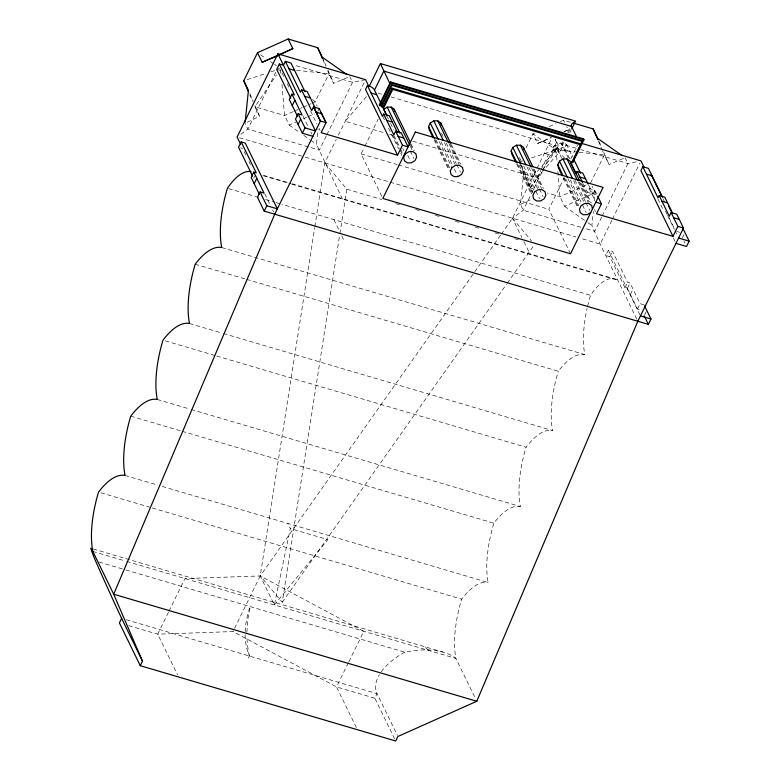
<?xml version="1.0" encoding="UTF-8"?>
<svg xmlns="http://www.w3.org/2000/svg" width="780" height="780" viewBox="0 0 780 780"><rect width="100%" height="100%" fill="white"/><g stroke="black" fill="none" stroke-linecap="round" stroke-linejoin="round"><path stroke-width="0.58" stroke-dasharray="3.9 2.92" d="M246.851 632.307L247.816 619.359L250.204 606.606C244.559 622.255 242.716 640.39 249.337 656.019L247.114 660.553M342.469 199.134L316.485 144.3L318.055 129.031M580.895 227.243L523.292 210.259L520.455 204.438L523.828 171.551L519.665 163.02L530.341 187.97L534.895 189.316M636.773 319.098L600.2 244.101L591.883 225.498L593.336 211.399M594.418 200.83L595.257 192.611L592.137 186.215M128.68 625.638L157.697 634.189L232.976 631.556L260.227 575.942L314.662 227.74M314.847 226.541L324.792 162.903L336.297 139.435M168.977 611.179L184.957 578.575L260.227 575.942L282.253 602.248L339.69 234.839M339.885 233.639L346.827 189.208L324.792 162.903M500.584 235.141L260.227 575.942L274.365 604.939L290.316 528.557L287.82 523.438M562.243 145.587L564.301 141.326M568.415 132.815L570.472 128.564M570.784 158.847L577.463 145.012M275.75 72.218L247.894 129.061L239.801 135.057M253.646 178.201L254.69 176.066M317.772 111.345L319.147 108.537M326.284 135.905L319.322 150.121L247.894 129.061L245.056 123.25M326.82 134.813L352.54 82.339L349.703 76.528M338.393 135.164L364.533 81.822M381.752 196.277L361.101 153.933L364.289 147.44M364.825 146.347L378.095 119.262M168.441 612.271L157.697 634.189L177.528 674.837M526.032 147.917L532.906 133.877L535.1 132.902M501.286 234.146L512.499 218.244L551.704 138.255M412.805 141.239L537.079 177.869L540.716 170.45M541.232 169.387L548.506 154.547L563.033 147.664L543.367 170.547M552.806 147.878L553.556 146.328L555.243 145.577L556.871 146.055L558.763 150.111L558.002 151.651L556.316 152.402L554.697 151.924L552.806 147.878L554.697 151.924L541.837 170.947M542.051 171.99L523.292 210.259L512.499 218.244L521.859 237.422M542.587 170.898L556.51 142.477L555.126 139.288M553.42 149.302L555.038 149.78L556.725 149.029L557.486 147.488L556.871 146.055M561.853 143.988L562.916 141.823M567.674 132.103L570.326 126.701M569.731 132.893L571.311 129.665M569.731 158.867L564.476 148.093L566.387 144.183L564.476 143.627A5.255 1.911 26.1 0 0 561.756 144.583M570.521 253.783L548.808 209.274L564.213 177.85M348.338 662.815L336.531 686.917L356.353 727.565M348.875 661.733L363.782 631.303L260.227 575.942M590.577 183.007L604.334 154.937L602.472 150.599M594.779 190.213L592.946 193.947L587.321 192.29L589.154 188.546L594.779 190.213L597.158 195.088L591.533 193.43M601.692 217.103L594.721 231.319L585.507 228.599M602.228 216.011L627.939 163.537L625.102 157.716M394.66 738.865L374.839 698.207L377.062 693.673A49.891 26.783 -23.3 0 1 379.382 674.69M611.851 220.321L600.2 244.101L580.583 238.319M612.378 219.239L639.922 163.049M644.056 304.844L640.117 303.683L630.025 283.003L627.559 282.272L612.485 251.374L608.371 250.165L605.758 255.499L609.872 256.718L624.946 287.615L627.413 288.337L637.494 309.017L641.443 310.177M609.872 256.718L612.485 251.374M624.946 287.615L627.559 282.272M627.413 288.337L630.025 283.003M630.386 294.43L632.999 289.097M637.494 309.017L640.117 303.683M644.69 314.72L646.259 311.512M682.334 237.91L683.904 234.702M247.133 122.265L259.623 116.376L254.943 106.782L276.588 74.734M530.341 187.97L541.164 171.951M282.253 602.248L506.503 284.29M507.205 283.306L534.534 244.549M274.365 604.939L327.863 539.624L290.316 528.557M366.424 96.584L345.189 121.3L384.823 132.98M532.896 176.641L558.841 146.435L555.301 139.172M537.079 177.869L542.587 171.464M564.076 131.752L568.24 129.792L566.68 126.594M520.455 204.438L531.901 199.046M293.28 111.589L284.524 115.498L254.943 106.782M294.382 111.101L302.035 107.679M303.137 107.191L310.801 103.769M311.893 103.282L315.178 101.819L328.936 73.739L327.532 70.492M281.99 84.377L284.524 115.498L289.204 125.102L295.776 122.167M303.44 118.745L306.725 117.283M307.817 116.795L314.389 113.861M549.325 126.545L555.896 123.611M560.274 121.66L563.56 120.198L570.385 122.207M558.139 148.678L556.52 148.2L554.833 148.951L532.906 133.877L537.586 143.481L550.729 137.611M563.862 131.752L568.24 129.792M586.199 184.967L559.923 196.697L547.414 193.011M557.875 171.551L559.923 196.697L564.613 206.3L595.257 192.611M296.546 70.307L328.936 73.739L333.616 83.343L348.631 76.976M537.586 143.481L551.528 137.563M579.15 152.266L604.334 154.937L609.014 164.541L624.029 158.174M247.124 79.648L266.282 73.369M270.787 71.887L276.422 70.034M519.149 161.957L522.532 160.846M531.541 157.892L554.083 150.491L554.833 148.951L553.556 146.328M365.576 79.687L352.54 82.339L293.787 65.023M636.236 161.85L627.939 163.537L580.71 149.604M577.951 152.139L558.763 150.111L557.486 147.488M576.098 148.249L556.51 142.477L555.097 139.571M378.134 93.151L381.635 94.185M390.956 96.934L564.476 148.093M564.291 149.77L569.917 151.427M278.011 68.114L279.64 68.591M276.715 69.361L280.829 70.58L283.978 77.044M544.323 153.319L548.506 154.547M389.493 134.355L395.323 136.081M676.65 231.436L679.604 232.303M361.101 153.933L397.244 164.59M398.414 164.941L548.808 209.274M239.411 137.728L304.024 156.78M305.175 157.121L388.918 181.808M390.088 182.159L575.962 236.954M240.601 147.849L242.658 148.453M346.827 189.208L381.8 199.524M395.791 203.648L400.452 205.023M415.613 209.489L420.274 210.863M435.435 215.329L441.265 217.054M455.257 221.179L459.917 222.553M475.069 227.019L479.739 228.394M494.89 232.859L500.721 234.585M514.712 238.709L519.373 240.084M263.815 175.422L290.667 183.329M291.837 183.68L614.065 278.674M262.85 175.656L290.54 183.826M291.691 184.168L617.867 280.322A61.211 24.17 -73.6 0 0 590.528 295.288L281.824 204.282M228.589 188.584L258.677 197.457M265.619 199.505L274.872 202.234M276.032 202.576L280.663 203.941M221.715 247.543L584.815 354.588A71.575 28.265 -73.6 0 1 587.116 308.315M195.205 264.215L245.407 279.016M246.577 279.357L558.304 371.26A75.738 29.903 -73.6 0 1 584.815 354.588M189.491 323.515L222.183 333.148M223.353 333.489L552.591 430.56A71.575 28.265 -73.6 0 1 558.304 371.26M165.321 340.87L215.524 355.67M216.694 356.011L526.081 447.232A75.738 29.903 -73.6 0 1 552.591 430.56M157.268 399.477L189.959 409.12M191.129 409.461L520.367 506.522A71.575 28.265 -73.6 0 1 526.081 447.232M130.757 416.149L180.96 430.95M182.13 431.291L493.857 523.195A75.738 29.903 -73.6 0 1 520.367 506.522M125.044 475.449L157.599 485.043M162.25 486.418L488.144 582.494A71.575 28.265 -73.6 0 1 493.857 523.195M100.873 492.804L151.076 507.604M152.246 507.956L461.633 599.167A75.738 29.903 -73.6 0 1 488.144 582.494M93.23 548.993L442.874 652.07M92.82 551.421L125.473 561.044M126.643 561.385L455.92 658.466L475.741 699.114M99.06 562.048L124.644 569.585M125.804 569.926L404.84 652.197A72.706 39.029 -23.3 0 1 455.92 658.466A71.575 28.265 -73.6 0 1 461.633 599.167M126.263 619.73L377.062 693.673L397.41 735.394M374.839 698.207L336.531 686.917L232.976 631.556M260.5 54.736L265.483 58.168M270.465 61.591L273.458 63.648M274.453 64.331L276.442 65.705M564.613 206.3L587.018 222.066M587.993 222.758L591.883 225.498M289.204 125.102L298.954 131.957M303.82 135.389L309.67 139.503M310.645 140.185L316.485 144.3M425.412 647.507L429 650.53M564.856 158.252L558.002 151.651L556.725 149.029M312.604 99.343L315.178 101.819L317.255 106.09M512.499 218.244L531.492 240.922M683.904 241.118L684.947 243.262M669.055 217.601L674.642 229.057M665.467 211.088L667.036 214.315M667.563 215.397L674.398 229.408M674.924 230.49L677.557 235.872M673.364 237.978L675.46 242.297M563.56 120.198L564.593 122.323M588.715 185.269L592.946 193.947M589.154 188.546L594.74 200.002M566.387 144.183L572.578 156.877M583.079 183.602L587.321 192.29M581.822 183.661L591.279 203.053M594.438 209.528L595.481 211.682M580.573 182.754L590.109 202.293M560.761 142.525L568.259 157.921M579.238 181.867L588.764 201.406M578.136 181.73L588.198 202.351M574.88 179.926L585.468 201.64M585.995 202.722L589.7 210.317M608.371 250.165L640.438 315.91M573.583 180.687L583.645 201.318M557.057 148.844L561.746 158.447M555.243 145.577L556.52 148.2M570.277 179.936L581.929 203.824M582.455 204.906L586.16 212.501M555.038 149.78L556.316 152.402L557.096 161.977M567.928 178.532L580.106 203.502M565.724 178.903L578.965 206.037M564.096 177.674L578.389 206.983M563.287 177.879L578.117 208.27M533.978 169.016L543.504 188.555M533.169 169.211L542.168 187.668M531.541 167.993L541.603 188.614M528.811 167.271L538.873 187.902M539.399 188.984L543.104 196.579M526.987 166.949L537.576 188.662M519.441 157.511L521.03 160.768M523.682 166.198L535.324 190.086M535.86 191.168L539.565 198.764M521.323 164.794L533.5 189.764M519.129 165.165L532.36 192.299M517.501 163.936L531.794 193.245M516.692 164.141L531.511 194.532M523.936 241.683L530.166 254.475M451.366 144.661L460.902 164.2M450.031 143.774L459.556 163.312M448.939 143.637L458.991 164.258M441.441 133.146L443.03 136.403M446.209 142.916L456.261 163.547M456.797 164.629L460.502 172.234M444.385 142.594L454.974 164.307M441.07 141.843L452.195 164.639M454.311 168.987L457.49 175.5M439.247 141.521L451.425 166.491M435.991 139.718L449.758 167.944M434.899 139.581L449.719 169.982M434.08 139.786L448.909 170.186M411.128 143.949L414.307 150.462M410.319 144.144L413.498 150.667M410.28 146.182L412.396 150.52M410.192 150.891L413.907 158.496M407.716 155.249L410.358 160.68M387.358 116.932L388.421 119.106M390.536 123.445L393.715 129.958M402.714 148.415L403.777 150.589M394.163 135.759L399.984 147.693M400.51 148.785L402.636 153.124M393.061 135.613L399.418 148.649M399.945 149.731L402.061 154.07M382.717 116.279L385.369 121.709M388.547 128.222L398.609 148.844M400.725 153.182L401.778 155.357M310.625 111.082L316.933 124.02M319.03 128.329L320.083 130.484M287.137 83.509L289.76 88.901M302.903 115.849L308.159 126.623M310.791 132.015L311.844 134.17M280.069 69.459L281.209 74.802M333.898 219.628L339.671 231.475M341.776 235.784L343.873 240.094M244.237 151.691L245.817 154.928M248.976 161.411L250.556 164.648M264.752 193.742L269.997 204.506M272.63 209.888L273.673 212.043M663.107 198.978L664.677 202.225M657.871 198.89L663.107 209.732M599.225 141.765L601.556 147.186M603.886 152.607L609.014 164.541M598.27 140.839L602.004 149.516M523.828 171.551L532.691 192.153M322.423 57.32L326.157 65.998M328.019 70.337L333.616 83.343M322.871 59.651L325.669 66.154M249.824 93.61L253.09 101.205M254.963 105.534L259.623 116.376M249.805 94.858L252.603 101.361M249.337 656.019L247.367 644.758L246.86 636.548M381.225 671.863A49.891 26.783 -23.3 0 1 404.84 652.197M587.613 306.14A71.575 28.265 -73.6 0 1 590.528 295.288"/><path stroke-width="1.17" d="M245.173 122.07L248.43 90.363L243.75 80.759L257.507 52.689L288.151 39L317.743 47.726L322.423 57.32L346.778 74.47M250.975 171.629A61.211 24.17 -73.6 0 0 227.428 188.243A71.575 28.265 -73.6 0 0 221.715 247.543A75.738 29.903 -73.6 0 0 195.205 264.215A71.575 28.265 -73.6 0 0 189.491 323.515A75.738 29.903 -73.6 0 0 162.981 340.177A71.575 28.265 -73.6 0 0 157.268 399.477A75.738 29.903 -73.6 0 0 130.757 416.149A71.575 28.265 -73.6 0 0 125.044 475.449A75.738 29.903 -73.6 0 0 98.534 492.122A71.575 28.265 -73.6 0 0 92.82 551.421A72.706 1.57 65.9 0 0 95.569 561.015A72.706 1.57 65.9 0 0 121.612 618.365L119.398 622.898L140.264 665.691L395.704 741L397.927 736.466L476.785 701.259L637.825 321.243L683.504 228.043L676.748 214.207L671.122 212.55L669.289 216.284L659.168 195.526L658.018 197.867L642.827 166.725L640.916 170.625L672.974 236.369L677.869 226.385L671.122 212.55M368.608 85.907L365.576 79.687L277.885 53.84L237.101 137.056L240.64 144.31M644.514 305.779L650.968 319.01L648.346 324.353L264.206 211.097L257.468 197.281L260.081 191.939L266.819 205.754L277.349 208.864L245.281 143.12L241.166 141.901L238.543 147.245L252.583 176.056M305 91.728L290.979 62.995L285.353 61.337L283.442 65.237L279.328 64.028L276.715 69.361L290.755 98.105M241.166 141.901L256.259 172.858L253.793 172.136L251.179 177.47L259.34 194.21M279.328 64.028L294.382 94.887L291.915 94.156L289.292 99.499L297.385 116.084M292.247 105.544L294.86 100.201M254.182 183.641L256.805 178.298M315.315 108.186L307.183 91.513L301.558 89.856L300.407 92.196L285.353 61.337M291.915 94.156L302.065 114.972L298.116 113.802L295.503 119.145L302.367 133.224L312.897 136.325M298.077 124.42L300.69 119.077M264.206 211.097L266.819 205.754M302.367 133.224L304.98 127.881L298.116 113.802M367.429 85.527L365.508 89.437L397.576 155.181L402.47 145.187L395.626 131.196L393.802 134.921L383.623 114.046L382.473 116.395L367.429 85.527L369.34 86.093A5.255 1.911 26.1 0 1 374.049 89.242L380.933 103.34M369.34 86.093L380.386 63.551L575.523 121.085L571.837 128.593M374.478 90.109L383.799 71.097L571.506 126.438M381.079 105.983L391.638 84.445L581.997 140.566L582.426 141.443L571.867 162.981L571.438 162.103L572.774 162.493L583.937 139.698L583.518 138.83L390.497 81.929L379.334 104.715L382.834 107.25L387.065 115.908M379.753 105.593L390.926 82.797L390.497 81.929M381.508 106.86L392.057 85.322L391.638 84.445M382.834 107.25L392.155 88.228L579.862 143.569L580.437 144.749L571.116 163.761M383.409 108.43L392.73 89.407L392.155 88.228M140.264 665.691L142.486 661.157L113.695 594.214L92.82 551.421M433.027 137.611L429.322 130.016L428.542 126.555L430.248 123.074L433.797 120.89L437.814 120.841L440.778 122.947L450.84 143.569M515.629 161.967L511.924 154.372L511.144 150.91L512.86 147.42L516.399 145.236L520.416 145.197L523.39 147.303L532.916 166.842M562.224 175.705L558.519 168.109L557.749 164.648L559.455 161.158L562.994 158.974L567.021 158.935L569.985 161.041L579.511 180.58M582.124 141.668L583.518 138.83M588.178 184.178L582.767 173.082L577.142 171.424L575.991 173.764L570.541 162.581L571.867 162.981M597.694 196.18L601.429 203.843L596.534 213.837L672.974 236.369M682.675 227.897L689.13 241.137L686.517 246.47L675.987 243.37M410.602 142.867L394.183 109.21L391.219 107.104L387.192 107.153L383.653 109.337L386.831 115.849M574.88 121.436L571.925 123.786L571.077 125.561L576.508 136.695M590.762 212.492L587.223 214.675L583.196 214.724L580.232 212.618L579.452 209.157L581.158 205.666L584.707 203.482L588.725 203.444L591.688 205.549L592.468 209.001M279.318 54.971L292.841 48.604L288.151 39M257.507 52.689L262.187 62.283L292.841 48.604M262.187 62.283L278.275 55.468M573.797 123.211L593.141 128.915L597.821 138.518L622.177 155.659M390.926 82.797L583.937 139.698M392.057 85.322L582.426 141.443M580.973 143.189L640.975 160.885L644.017 167.105M392.73 89.407L580.437 144.749M642.827 166.725L648.453 168.382L662.591 197.379M288.99 68.786L294.616 70.444M371.085 93.034L376.711 94.692M646.464 174.174L652.09 175.832M383.623 114.046L389.249 115.703L397.41 132.434M659.168 195.526L664.794 197.184L672.828 213.652M579.91 177.089L585.536 178.756M661.966 201.259L667.592 202.917M304.688 96.271L310.313 97.929M386.724 120.412L392.35 122.07M395.626 131.196L401.252 132.853L408.096 146.855L402.47 145.187M316.144 112.154L321.779 113.812M398.073 136.364L403.699 138.021M673.667 217.756L679.292 219.414M595.803 202.186L601.429 203.843M677.869 226.385L683.504 228.043M304.98 127.881L315.51 130.982L277.885 53.84M397.576 155.181L321.136 132.639L326.03 122.655L321.253 112.73M678.61 238.027L689.13 241.137M260.081 191.939L264.02 193.108L253.793 172.136M640.438 315.91L650.968 319.01M476.785 701.259L113.695 594.214L274.726 214.198L320.404 120.997L313.521 106.88L311.688 110.623L301.558 89.856M651.163 174.505L661.538 195.721M668.684 206.144L671.161 211.214M573.641 159.061L580.554 173.248M577.142 171.424L582.553 182.52M572.403 161.752L572.774 162.493M644.173 315.783L648.346 324.353M567.021 158.935L577.609 180.638M562.994 158.974L572.53 178.522M559.455 161.158L567.392 177.45M557.749 164.648L563.043 175.51M520.416 145.197L531.014 166.9M516.399 145.236L525.925 164.785M512.86 147.42L520.796 163.712M511.144 150.91L516.974 162.854M437.814 120.841L448.402 142.555M433.797 120.89L443.323 140.429M430.248 123.074L438.194 139.357M428.542 126.555L434.363 138.499M389.805 83.411L380.659 64.174M391.219 107.104L409.753 145.099M387.192 107.153L399.906 133.204M121.612 618.365L142.486 661.157M593.141 128.915L597.812 139.756M317.743 47.726L322.403 58.568M243.75 80.759L248.41 91.601M523.39 147.303L523.907 149.604M440.778 122.947L441.305 125.249M394.183 109.21L394.7 111.511M415.36 132.034L382.814 198.442L570.521 253.783L603.067 187.375L415.36 132.034M405.366 153.845L403.65 157.326L404.43 160.787L407.394 162.893L411.421 162.845L414.96 160.66L416.666 157.18L415.896 153.719L412.922 151.612L408.905 151.661L405.366 153.845M451.961 167.583L450.245 171.064L451.025 174.525L453.989 176.631L458.016 176.582L461.555 174.398L463.271 170.918L462.491 167.456L459.527 165.35L455.5 165.399L451.961 167.583M534.563 191.929L532.857 195.419L533.637 198.88L536.601 200.986L540.618 200.938L544.167 198.754L545.873 195.263L545.093 191.812L542.129 189.706L538.102 189.745L534.563 191.929M319.147 108.537L313.521 106.88L320.404 120.997L326.03 122.655L319.147 108.537"/></g></svg>
